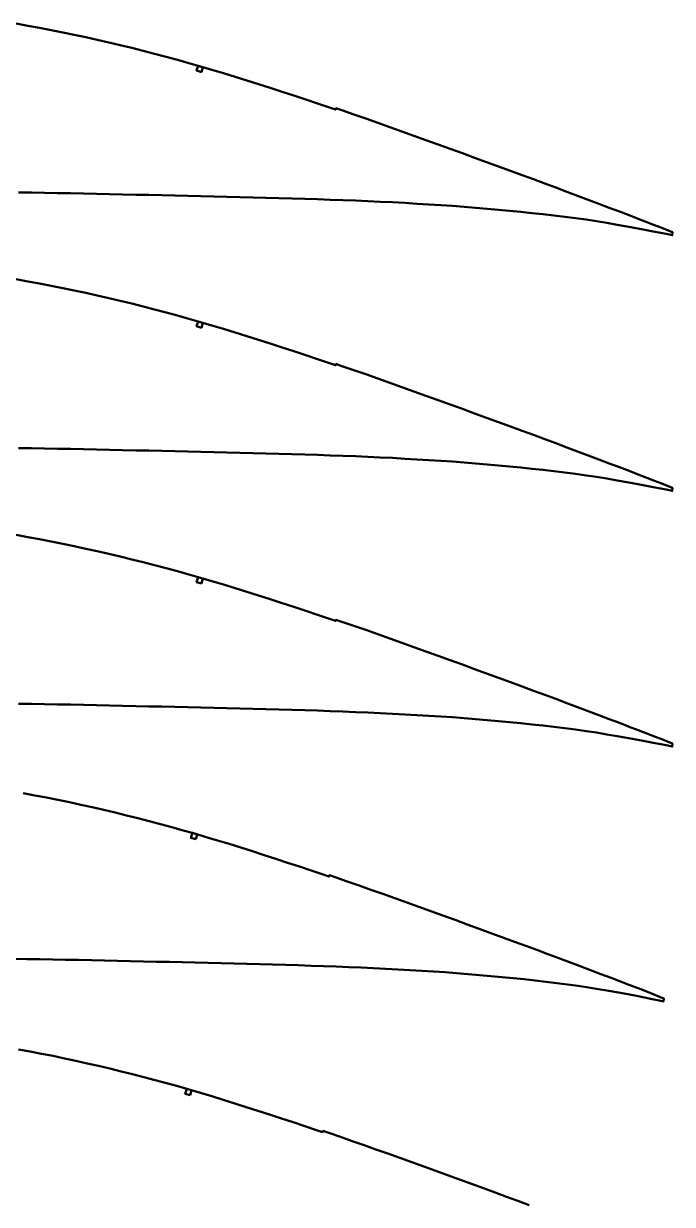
# Model space of a CAD drawing. Header units: metres. Extents: x -32 to 1074, y -15727 to -24.
# Drawn here: x 566 to 1074, y -1968 to -1045 of the extents above; entities that cross this region are included whole.
import ezdxf

# ---------------------------------------------------------------- set-up
doc = ezdxf.new("R2010")
doc.units = ezdxf.units.M
doc.layers.add('Layer', color=7, linetype='Continuous', lineweight=50)

msp = doc.modelspace()

# ---------------------------------------------------------------- linework, layer by layer
at = {"layer": 'Layer'}
for points in [[(561.75, -1176.78), (571.95, -1176.94), (582.14, -1177.11), (592.32, -1177.29), (602.48, -1177.49), (612.65, -1177.7), (622.85, -1177.92), (633.06, -1178.15), (643.28, -1178.38), (653.5, -1178.6), (663.73, -1178.81), (673.94, -1179.03), (684.15, -1179.27), (694.36, -1179.51), (704.57, -1179.75), (714.77, -1179.98), (724.95, -1180.22), (735.1, -1180.46), (745.24, -1180.73), (755.37, -1181.01), (765.52, -1181.29), (775.65, -1181.59), (785.74, -1181.88), (795.75, -1182.18), (805.69, -1182.51), (815.59, -1182.87), (825.44, -1183.24), (835.2, -1183.63), (844.85, -1184.06), (854.45, -1184.55), (864.03, -1185.08), (873.57, -1185.63), (883.03, -1186.18), (892.31, -1186.72), (901.41, -1187.36), (910.46, -1188.1), (919.53, -1188.84), (928.5, -1189.56), (937.34, -1190.34), (946.14, -1191.22), (954.92, -1192.09), (963.61, -1192.92), (972.17, -1193.79), (980.69, -1194.82), (989.26, -1195.92), (997.78, -1197.01), (1006.09, -1198.12), (1014.21, -1199.38), (1022.29, -1200.72), (1030.22, -1202.08), (1037.88, -1203.41), (1045.17, -1204.74), (1052.06, -1206.04), (1058.53, -1207.27), (1064.54, -1208.44), (1070.07, -1209.54), (1073.49, -1210.26), (1073.56, -1207.9), (1070.34, -1206.59), (1065.17, -1204.59), (1059.58, -1202.37), (1053.47, -1200), (1046.8, -1197.45), (1039.63, -1194.72), (1032.04, -1191.81), (1024.1, -1188.78), (1015.93, -1185.66), (1007.68, -1182.55), (999.37, -1179.47), (990.93, -1176.29), (982.4, -1173.05), (973.73, -1169.83), (964.91, -1166.56), (955.94, -1163.28), (946.8, -1159.93), (937.51, -1156.53), (928.12, -1153.1), (918.66, -1149.65), (909.17, -1146.18), (899.68, -1142.73), (890.19, -1139.28), (880.7, -1135.86), (871.22, -1132.45), (861.75, -1129.06), (852.33, -1125.7), (842.93, -1122.37), (833.56, -1119.08), (824.2, -1115.83), (814.86, -1112.6), (810.24, -1111.02), (809.9, -1112.02), (805.21, -1110.41), (795.91, -1107.27), (786.63, -1104.16), (777.36, -1101.1), (768.08, -1098.07), (758.81, -1095.08), (749.56, -1092.12), (740.37, -1089.21), (731.25, -1086.37), (722.19, -1083.59), (713.16, -1080.89), (704.16, -1078.26), (695.18, -1075.69), (686.21, -1073.19), (677.25, -1070.75), (668.3, -1068.37), (659.36, -1066.07), (650.41, -1063.83), (641.44, -1061.66), (632.45, -1059.54), (623.45, -1057.49), (614.43, -1055.49), (605.4, -1053.56), (596.35, -1051.68), (587.29, -1049.87), (578.2, -1048.12), (569.08, -1046.42), (559.93, -1044.78)], [(561.75, -1176.78), (571.95, -1176.94), (582.14, -1177.11), (592.32, -1177.29), (602.48, -1177.49), (612.65, -1177.7), (622.85, -1177.92), (633.06, -1178.15), (643.28, -1178.38), (653.5, -1178.6), (663.73, -1178.81), (673.94, -1179.03), (684.15, -1179.27), (694.36, -1179.51), (704.57, -1179.75), (714.77, -1179.98), (724.95, -1180.22), (735.1, -1180.46), (745.24, -1180.73), (755.37, -1181.01), (765.52, -1181.29), (775.65, -1181.59), (785.74, -1181.88), (795.75, -1182.18), (805.69, -1182.51), (815.59, -1182.87), (825.44, -1183.24), (835.2, -1183.63), (844.85, -1184.06), (854.45, -1184.55), (864.03, -1185.08), (873.57, -1185.63), (883.03, -1186.18), (892.31, -1186.72), (901.41, -1187.36), (910.46, -1188.1), (919.53, -1188.84), (928.5, -1189.56), (937.34, -1190.34), (946.14, -1191.22), (954.92, -1192.09), (963.61, -1192.92), (972.17, -1193.79), (980.69, -1194.82), (989.26, -1195.92), (997.78, -1197.01), (1006.09, -1198.12), (1014.21, -1199.38), (1022.29, -1200.72), (1030.22, -1202.08), (1037.88, -1203.41), (1045.17, -1204.74), (1052.06, -1206.04), (1058.53, -1207.27), (1064.54, -1208.44), (1070.07, -1209.54), (1073.49, -1210.26), (1073.56, -1207.9), (1070.34, -1206.59), (1065.17, -1204.59), (1059.58, -1202.37), (1053.47, -1200), (1046.8, -1197.45), (1039.63, -1194.72), (1032.04, -1191.81), (1024.1, -1188.78), (1015.93, -1185.66), (1007.68, -1182.55), (999.37, -1179.47), (990.93, -1176.29), (982.4, -1173.05), (973.73, -1169.83), (964.91, -1166.56), (955.94, -1163.28), (946.8, -1159.93), (937.51, -1156.53), (928.12, -1153.1), (918.66, -1149.65), (909.17, -1146.18), (899.68, -1142.73), (890.19, -1139.28), (880.7, -1135.86), (871.22, -1132.45), (861.75, -1129.06), (852.33, -1125.7), (842.93, -1122.37), (833.56, -1119.08), (824.2, -1115.83), (814.86, -1112.6), (810.24, -1111.02), (809.9, -1112.02), (805.21, -1110.41), (795.91, -1107.27), (786.63, -1104.16), (777.36, -1101.1), (768.08, -1098.07), (758.81, -1095.08), (749.56, -1092.12), (740.37, -1089.21), (731.25, -1086.37), (722.19, -1083.59), (713.16, -1080.89), (704.16, -1078.26), (695.18, -1075.69), (686.21, -1073.19), (677.25, -1070.75), (668.3, -1068.37), (659.36, -1066.07), (650.41, -1063.83), (641.44, -1061.66), (632.45, -1059.54), (623.45, -1057.49), (614.43, -1055.49), (605.4, -1053.56), (596.35, -1051.68), (587.29, -1049.87), (578.2, -1048.12), (569.08, -1046.42), (559.93, -1044.78)], [(705.03, -1082.68), (701.2, -1081.56), (702.32, -1077.72), (706.16, -1078.84), (705.03, -1082.68)], [(561.75, -1376.78), (571.95, -1376.94), (582.14, -1377.11), (592.32, -1377.29), (602.48, -1377.49), (612.65, -1377.7), (622.85, -1377.92), (633.06, -1378.15), (643.28, -1378.38), (653.5, -1378.6), (663.73, -1378.81), (673.94, -1379.03), (684.15, -1379.27), (694.36, -1379.51), (704.57, -1379.75), (714.77, -1379.98), (724.95, -1380.22), (735.1, -1380.46), (745.24, -1380.73), (755.37, -1381.01), (765.52, -1381.29), (775.65, -1381.59), (785.74, -1381.88), (795.75, -1382.18), (805.69, -1382.51), (815.59, -1382.87), (825.44, -1383.24), (835.2, -1383.63), (844.85, -1384.06), (854.45, -1384.55), (864.03, -1385.08), (873.57, -1385.63), (883.03, -1386.18), (892.31, -1386.72), (901.41, -1387.36), (910.46, -1388.1), (919.53, -1388.84), (928.5, -1389.56), (937.34, -1390.34), (946.14, -1391.22), (954.92, -1392.09), (963.61, -1392.92), (972.17, -1393.79), (980.69, -1394.82), (989.26, -1395.92), (997.78, -1397.01), (1006.09, -1398.12), (1014.21, -1399.38), (1022.29, -1400.72), (1030.22, -1402.08), (1037.88, -1403.41), (1045.17, -1404.74), (1052.06, -1406.04), (1058.53, -1407.27), (1064.54, -1408.44), (1070.07, -1409.54), (1073.49, -1410.26), (1073.56, -1407.9), (1070.34, -1406.59), (1065.17, -1404.59), (1059.58, -1402.37), (1053.47, -1400), (1046.8, -1397.45), (1039.63, -1394.72), (1032.04, -1391.81), (1024.1, -1388.78), (1015.93, -1385.66), (1007.68, -1382.55), (999.37, -1379.47), (990.93, -1376.29), (982.4, -1373.05), (973.73, -1369.83), (964.91, -1366.56), (955.94, -1363.28), (946.8, -1359.93), (937.51, -1356.53), (928.12, -1353.1), (918.66, -1349.65), (909.17, -1346.18), (899.68, -1342.73), (890.19, -1339.28), (880.7, -1335.86), (871.22, -1332.45), (861.75, -1329.06), (852.33, -1325.7), (842.93, -1322.37), (833.56, -1319.08), (824.2, -1315.83), (814.86, -1312.6), (810.24, -1311.02), (809.9, -1312.02), (805.21, -1310.41), (795.91, -1307.27), (786.63, -1304.16), (777.36, -1301.1), (768.08, -1298.07), (758.81, -1295.08), (749.56, -1292.12), (740.37, -1289.21), (731.25, -1286.37), (722.19, -1283.59), (713.16, -1280.89), (704.16, -1278.26), (695.18, -1275.69), (686.21, -1273.19), (677.25, -1270.75), (668.3, -1268.37), (659.36, -1266.07), (650.41, -1263.83), (641.44, -1261.66), (632.45, -1259.54), (623.45, -1257.49), (614.43, -1255.49), (605.4, -1253.56), (596.35, -1251.68), (587.29, -1249.87), (578.2, -1248.12), (569.08, -1246.42), (559.93, -1244.78)], [(561.75, -1376.78), (571.95, -1376.94), (582.14, -1377.11), (592.32, -1377.29), (602.48, -1377.49), (612.65, -1377.7), (622.85, -1377.92), (633.06, -1378.15), (643.28, -1378.38), (653.5, -1378.6), (663.73, -1378.81), (673.94, -1379.03), (684.15, -1379.27), (694.36, -1379.51), (704.57, -1379.75), (714.77, -1379.98), (724.95, -1380.22), (735.1, -1380.46), (745.24, -1380.73), (755.37, -1381.01), (765.52, -1381.29), (775.65, -1381.59), (785.74, -1381.88), (795.75, -1382.18), (805.69, -1382.51), (815.59, -1382.87), (825.44, -1383.24), (835.2, -1383.63), (844.85, -1384.06), (854.45, -1384.55), (864.03, -1385.08), (873.57, -1385.63), (883.03, -1386.18), (892.31, -1386.72), (901.41, -1387.36), (910.46, -1388.1), (919.53, -1388.84), (928.5, -1389.56), (937.34, -1390.34), (946.14, -1391.22), (954.92, -1392.09), (963.61, -1392.92), (972.17, -1393.79), (980.69, -1394.82), (989.26, -1395.92), (997.78, -1397.01), (1006.09, -1398.12), (1014.21, -1399.38), (1022.29, -1400.72), (1030.22, -1402.08), (1037.88, -1403.41), (1045.17, -1404.74), (1052.06, -1406.04), (1058.53, -1407.27), (1064.54, -1408.44), (1070.07, -1409.54), (1073.49, -1410.26), (1073.56, -1407.9), (1070.34, -1406.59), (1065.17, -1404.59), (1059.58, -1402.37), (1053.47, -1400), (1046.8, -1397.45), (1039.63, -1394.72), (1032.04, -1391.81), (1024.1, -1388.78), (1015.93, -1385.66), (1007.68, -1382.55), (999.37, -1379.47), (990.93, -1376.29), (982.4, -1373.05), (973.73, -1369.83), (964.91, -1366.56), (955.94, -1363.28), (946.8, -1359.93), (937.51, -1356.53), (928.12, -1353.1), (918.66, -1349.65), (909.17, -1346.18), (899.68, -1342.73), (890.19, -1339.28), (880.7, -1335.86), (871.22, -1332.45), (861.75, -1329.06), (852.33, -1325.7), (842.93, -1322.37), (833.56, -1319.08), (824.2, -1315.83), (814.86, -1312.6), (810.24, -1311.02), (809.9, -1312.02), (805.21, -1310.41), (795.91, -1307.27), (786.63, -1304.16), (777.36, -1301.1), (768.08, -1298.07), (758.81, -1295.08), (749.56, -1292.12), (740.37, -1289.21), (731.25, -1286.37), (722.19, -1283.59), (713.16, -1280.89), (704.16, -1278.26), (695.18, -1275.69), (686.21, -1273.19), (677.25, -1270.75), (668.3, -1268.37), (659.36, -1266.07), (650.41, -1263.83), (641.44, -1261.66), (632.45, -1259.54), (623.45, -1257.49), (614.43, -1255.49), (605.4, -1253.56), (596.35, -1251.68), (587.29, -1249.87), (578.2, -1248.12), (569.08, -1246.42), (559.93, -1244.78)], [(705.03, -1282.68), (701.2, -1281.56), (702.32, -1277.72), (706.16, -1278.84), (705.03, -1282.68)], [(561.75, -1576.78), (571.95, -1576.94), (582.14, -1577.11), (592.32, -1577.29), (602.48, -1577.49), (612.65, -1577.7), (622.85, -1577.92), (633.06, -1578.15), (643.28, -1578.38), (653.5, -1578.6), (663.73, -1578.81), (673.94, -1579.03), (684.15, -1579.27), (694.36, -1579.51), (704.57, -1579.75), (714.77, -1579.98), (724.95, -1580.22), (735.1, -1580.46), (745.24, -1580.73), (755.37, -1581.01), (765.52, -1581.29), (775.65, -1581.59), (785.74, -1581.88), (795.75, -1582.18), (805.69, -1582.51), (815.59, -1582.87), (825.44, -1583.24), (835.2, -1583.63), (844.85, -1584.06), (854.45, -1584.55), (864.03, -1585.08), (873.57, -1585.63), (883.03, -1586.18), (892.31, -1586.72), (901.41, -1587.36), (910.46, -1588.1), (919.53, -1588.84), (928.5, -1589.56), (937.34, -1590.34), (946.14, -1591.22), (954.92, -1592.09), (963.61, -1592.92), (972.17, -1593.79), (980.69, -1594.82), (989.26, -1595.92), (997.78, -1597.01), (1006.09, -1598.12), (1014.21, -1599.38), (1022.29, -1600.72), (1030.22, -1602.08), (1037.88, -1603.41), (1045.17, -1604.74), (1052.06, -1606.04), (1058.53, -1607.27), (1064.54, -1608.44), (1070.07, -1609.54), (1073.49, -1610.26), (1073.56, -1607.9), (1070.34, -1606.59), (1065.17, -1604.59), (1059.58, -1602.37), (1053.47, -1600), (1046.8, -1597.45), (1039.63, -1594.72), (1032.04, -1591.81), (1024.1, -1588.78), (1015.93, -1585.66), (1007.68, -1582.55), (999.37, -1579.47), (990.93, -1576.29), (982.4, -1573.05), (973.73, -1569.83), (964.91, -1566.56), (955.94, -1563.28), (946.8, -1559.93), (937.51, -1556.53), (928.12, -1553.1), (918.66, -1549.65), (909.17, -1546.18), (899.68, -1542.73), (890.19, -1539.28), (880.7, -1535.86), (871.22, -1532.45), (861.75, -1529.06), (852.33, -1525.7), (842.93, -1522.37), (833.56, -1519.08), (824.2, -1515.83), (814.86, -1512.6), (810.24, -1511.02), (809.9, -1512.02), (805.21, -1510.41), (795.91, -1507.27), (786.63, -1504.16), (777.36, -1501.1), (768.08, -1498.07), (758.81, -1495.08), (749.56, -1492.12), (740.37, -1489.21), (731.25, -1486.37), (722.19, -1483.59), (713.16, -1480.89), (704.16, -1478.26), (695.18, -1475.69), (686.21, -1473.19), (677.25, -1470.75), (668.3, -1468.37), (659.36, -1466.07), (650.41, -1463.83), (641.44, -1461.66), (632.45, -1459.54), (623.45, -1457.49), (614.43, -1455.49), (605.4, -1453.56), (596.35, -1451.68), (587.29, -1449.87), (578.2, -1448.12), (569.08, -1446.42), (559.93, -1444.78)], [(561.75, -1576.78), (571.95, -1576.94), (582.14, -1577.11), (592.32, -1577.29), (602.48, -1577.49), (612.65, -1577.7), (622.85, -1577.92), (633.06, -1578.15), (643.28, -1578.38), (653.5, -1578.6), (663.73, -1578.81), (673.94, -1579.03), (684.15, -1579.27), (694.36, -1579.51), (704.57, -1579.75), (714.77, -1579.98), (724.95, -1580.22), (735.1, -1580.46), (745.24, -1580.73), (755.37, -1581.01), (765.52, -1581.29), (775.65, -1581.59), (785.74, -1581.88), (795.75, -1582.18), (805.69, -1582.51), (815.59, -1582.87), (825.44, -1583.24), (835.2, -1583.63), (844.85, -1584.06), (854.45, -1584.55), (864.03, -1585.08), (873.57, -1585.63), (883.03, -1586.18), (892.31, -1586.72), (901.41, -1587.36), (910.46, -1588.1), (919.53, -1588.84), (928.5, -1589.56), (937.34, -1590.34), (946.14, -1591.22), (954.92, -1592.09), (963.61, -1592.92), (972.17, -1593.79), (980.69, -1594.82), (989.26, -1595.92), (997.78, -1597.01), (1006.09, -1598.12), (1014.21, -1599.38), (1022.29, -1600.72), (1030.22, -1602.08), (1037.88, -1603.41), (1045.17, -1604.74), (1052.06, -1606.04), (1058.53, -1607.27), (1064.54, -1608.44), (1070.07, -1609.54), (1073.49, -1610.26), (1073.56, -1607.9), (1070.34, -1606.59), (1065.17, -1604.59), (1059.58, -1602.37), (1053.47, -1600), (1046.8, -1597.45), (1039.63, -1594.72), (1032.04, -1591.81), (1024.1, -1588.78), (1015.93, -1585.66), (1007.68, -1582.55), (999.37, -1579.47), (990.93, -1576.29), (982.4, -1573.05), (973.73, -1569.83), (964.91, -1566.56), (955.94, -1563.28), (946.8, -1559.93), (937.51, -1556.53), (928.12, -1553.1), (918.66, -1549.65), (909.17, -1546.18), (899.68, -1542.73), (890.19, -1539.28), (880.7, -1535.86), (871.22, -1532.45), (861.75, -1529.06), (852.33, -1525.7), (842.93, -1522.37), (833.56, -1519.08), (824.2, -1515.83), (814.86, -1512.6), (810.24, -1511.02), (809.9, -1512.02), (805.21, -1510.41), (795.91, -1507.27), (786.63, -1504.16), (777.36, -1501.1), (768.08, -1498.07), (758.81, -1495.08), (749.56, -1492.12), (740.37, -1489.21), (731.25, -1486.37), (722.19, -1483.59), (713.16, -1480.89), (704.16, -1478.26), (695.18, -1475.69), (686.21, -1473.19), (677.25, -1470.75), (668.3, -1468.37), (659.36, -1466.07), (650.41, -1463.83), (641.44, -1461.66), (632.45, -1459.54), (623.45, -1457.49), (614.43, -1455.49), (605.4, -1453.56), (596.35, -1451.68), (587.29, -1449.87), (578.2, -1448.12), (569.08, -1446.42), (559.93, -1444.78)], [(705.03, -1482.68), (701.2, -1481.56), (702.32, -1477.72), (706.16, -1478.84), (705.03, -1482.68)], [(558.19, -1776.29), (568.32, -1776.45), (578.45, -1776.62), (588.56, -1776.8), (598.67, -1777), (608.77, -1777.21), (618.9, -1777.43), (629.05, -1777.66), (639.21, -1777.88), (649.36, -1778.1), (659.52, -1778.31), (669.67, -1778.53), (679.82, -1778.76), (689.97, -1779), (700.11, -1779.24), (710.24, -1779.47), (720.36, -1779.71), (730.45, -1779.95), (740.52, -1780.21), (750.59, -1780.49), (760.67, -1780.78), (770.74, -1781.07), (780.76, -1781.36), (790.71, -1781.66), (800.58, -1781.99), (810.42, -1782.34), (820.21, -1782.71), (829.91, -1783.1), (839.5, -1783.53), (849.04, -1784.01), (858.56, -1784.54), (868.04, -1785.09), (877.44, -1785.63), (886.66, -1786.17), (895.69, -1786.8), (904.7, -1787.54), (913.7, -1788.28), (922.62, -1788.99), (931.4, -1789.76), (940.15, -1790.64), (948.87, -1791.51), (957.51, -1792.32), (966.02, -1793.2), (974.48, -1794.21), (982.99, -1795.31), (991.46, -1796.4), (999.71, -1797.5), (1007.79, -1798.75), (1015.82, -1800.08), (1023.69, -1801.43), (1031.31, -1802.75), (1038.55, -1804.07), (1045.4, -1805.37), (1051.83, -1806.58), (1057.8, -1807.75), (1063.3, -1808.85), (1066.69, -1809.56), (1066.75, -1807.22), (1063.56, -1805.92), (1058.42, -1803.93), (1052.87, -1801.73), (1046.79, -1799.37), (1040.17, -1796.84), (1033.05, -1794.12), (1025.5, -1791.23), (1017.61, -1788.22), (1009.5, -1785.12), (1001.3, -1782.03), (993.03, -1778.97), (984.66, -1775.81), (976.18, -1772.59), (967.56, -1769.39), (958.79, -1766.14), (949.88, -1762.89), (940.8, -1759.55), (931.57, -1756.18), (922.24, -1752.77), (912.84, -1749.34), (903.41, -1745.89), (893.98, -1742.46), (884.55, -1739.04), (875.12, -1735.63), (865.7, -1732.25), (856.29, -1728.88), (846.93, -1725.54), (837.59, -1722.23), (828.28, -1718.97), (818.98, -1715.73), (809.7, -1712.53), (805.1, -1710.96), (804.76, -1711.95), (800.1, -1710.35), (790.87, -1707.23), (781.65, -1704.15), (772.43, -1701.1), (763.21, -1698.09), (754, -1695.12), (744.81, -1692.18), (735.68, -1689.29), (726.62, -1686.46), (717.61, -1683.71), (708.64, -1681.02), (699.7, -1678.4), (690.77, -1675.85), (681.86, -1673.37), (672.96, -1670.94), (664.06, -1668.58), (655.18, -1666.29), (646.28, -1664.07), (637.37, -1661.91), (628.45, -1659.81), (619.5, -1657.77), (610.53, -1655.78), (601.56, -1653.86), (592.57, -1652), (583.56, -1650.2), (574.53, -1648.45), (565.47, -1646.77)], [(558.19, -1776.29), (568.32, -1776.45), (578.45, -1776.62), (588.56, -1776.8), (598.67, -1777), (608.77, -1777.21), (618.9, -1777.43), (629.05, -1777.66), (639.21, -1777.88), (649.36, -1778.1), (659.52, -1778.31), (669.67, -1778.53), (679.82, -1778.76), (689.97, -1779), (700.11, -1779.24), (710.24, -1779.47), (720.36, -1779.71), (730.45, -1779.95), (740.52, -1780.21), (750.59, -1780.49), (760.67, -1780.78), (770.74, -1781.07), (780.76, -1781.36), (790.71, -1781.66), (800.58, -1781.99), (810.42, -1782.34), (820.21, -1782.71), (829.91, -1783.1), (839.5, -1783.53), (849.04, -1784.01), (858.56, -1784.54), (868.04, -1785.09), (877.44, -1785.63), (886.66, -1786.17), (895.69, -1786.8), (904.7, -1787.54), (913.7, -1788.28), (922.62, -1788.99), (931.4, -1789.76), (940.15, -1790.64), (948.87, -1791.51), (957.51, -1792.32), (966.02, -1793.2), (974.48, -1794.21), (982.99, -1795.31), (991.46, -1796.4), (999.71, -1797.5), (1007.79, -1798.75), (1015.82, -1800.08), (1023.69, -1801.43), (1031.31, -1802.75), (1038.55, -1804.07), (1045.4, -1805.37), (1051.83, -1806.58), (1057.8, -1807.75), (1063.3, -1808.85), (1066.69, -1809.56), (1066.75, -1807.22), (1063.56, -1805.92), (1058.42, -1803.93), (1052.87, -1801.73), (1046.79, -1799.37), (1040.17, -1796.84), (1033.05, -1794.12), (1025.5, -1791.23), (1017.61, -1788.22), (1009.5, -1785.12), (1001.3, -1782.03), (993.03, -1778.97), (984.66, -1775.81), (976.18, -1772.59), (967.56, -1769.39), (958.79, -1766.14), (949.88, -1762.89), (940.8, -1759.55), (931.57, -1756.18), (922.24, -1752.77), (912.84, -1749.34), (903.41, -1745.89), (893.98, -1742.46), (884.55, -1739.04), (875.12, -1735.63), (865.7, -1732.25), (856.29, -1728.88), (846.93, -1725.54), (837.59, -1722.23), (828.28, -1718.97), (818.98, -1715.73), (809.7, -1712.53), (805.1, -1710.96), (804.76, -1711.95), (800.1, -1710.35), (790.87, -1707.23), (781.65, -1704.15), (772.43, -1701.1), (763.21, -1698.09), (754, -1695.12), (744.81, -1692.18), (735.68, -1689.29), (726.62, -1686.46), (717.61, -1683.71), (708.64, -1681.02), (699.7, -1678.4), (690.77, -1675.85), (681.86, -1673.37), (672.96, -1670.94), (664.06, -1668.58), (655.18, -1666.29), (646.28, -1664.07), (637.37, -1661.91), (628.45, -1659.81), (619.5, -1657.77), (610.53, -1655.78), (601.56, -1653.86), (592.57, -1652), (583.56, -1650.2), (574.53, -1648.45), (565.47, -1646.77)], [(700.57, -1682.83), (696.73, -1681.7), (697.85, -1677.87), (701.69, -1678.99), (700.57, -1682.83)], [(961.39, -1968.95), (952.68, -1965.72), (943.82, -1962.49), (934.8, -1959.18), (925.63, -1955.82), (916.36, -1952.43), (907.02, -1949.02), (897.65, -1945.6), (888.28, -1942.19), (878.91, -1938.79), (869.54, -1935.41), (860.18, -1932.04), (850.83, -1928.7), (841.52, -1925.38), (832.25, -1922.09), (823, -1918.85), (813.76, -1915.63), (804.53, -1912.45), (799.97, -1910.89), (799.63, -1911.88), (795, -1910.3), (785.82, -1907.19), (776.66, -1904.13), (767.5, -1901.1), (758.34, -1898.12), (749.19, -1895.16), (740.06, -1892.24), (730.99, -1889.37), (721.98, -1886.56), (713.03, -1883.82), (704.12, -1881.15), (695.23, -1878.55), (686.37, -1876.02), (677.51, -1873.55), (668.66, -1871.14), (659.83, -1868.79), (651, -1866.52), (642.16, -1864.31), (633.31, -1862.16), (624.44, -1860.07), (615.55, -1858.05), (606.64, -1856.08), (597.72, -1854.16), (588.79, -1852.31), (579.84, -1850.52), (570.87, -1848.79), (561.86, -1847.12)], [(961.39, -1968.95), (952.68, -1965.72), (943.82, -1962.49), (934.8, -1959.18), (925.63, -1955.82), (916.36, -1952.43), (907.02, -1949.02), (897.65, -1945.6), (888.28, -1942.19), (878.91, -1938.79), (869.54, -1935.41), (860.18, -1932.04), (850.83, -1928.7), (841.52, -1925.38), (832.25, -1922.09), (823, -1918.85), (813.76, -1915.63), (804.53, -1912.45), (799.97, -1910.89), (799.63, -1911.88), (795, -1910.3), (785.82, -1907.19), (776.66, -1904.13), (767.5, -1901.1), (758.34, -1898.12), (749.19, -1895.16), (740.06, -1892.24), (730.99, -1889.37), (721.98, -1886.56), (713.03, -1883.82), (704.12, -1881.15), (695.23, -1878.55), (686.37, -1876.02), (677.51, -1873.55), (668.66, -1871.14), (659.83, -1868.79), (651, -1866.52), (642.16, -1864.31), (633.31, -1862.16), (624.44, -1860.07), (615.55, -1858.05), (606.64, -1856.08), (597.72, -1854.16), (588.79, -1852.31), (579.84, -1850.52), (570.87, -1848.79), (561.86, -1847.12)], [(696.11, -1882.97), (692.27, -1881.85), (693.39, -1878.01), (697.23, -1879.14), (696.11, -1882.97)]]:
    msp.add_lwpolyline(points, dxfattribs=at)

doc.saveas('drawing.dxf')
